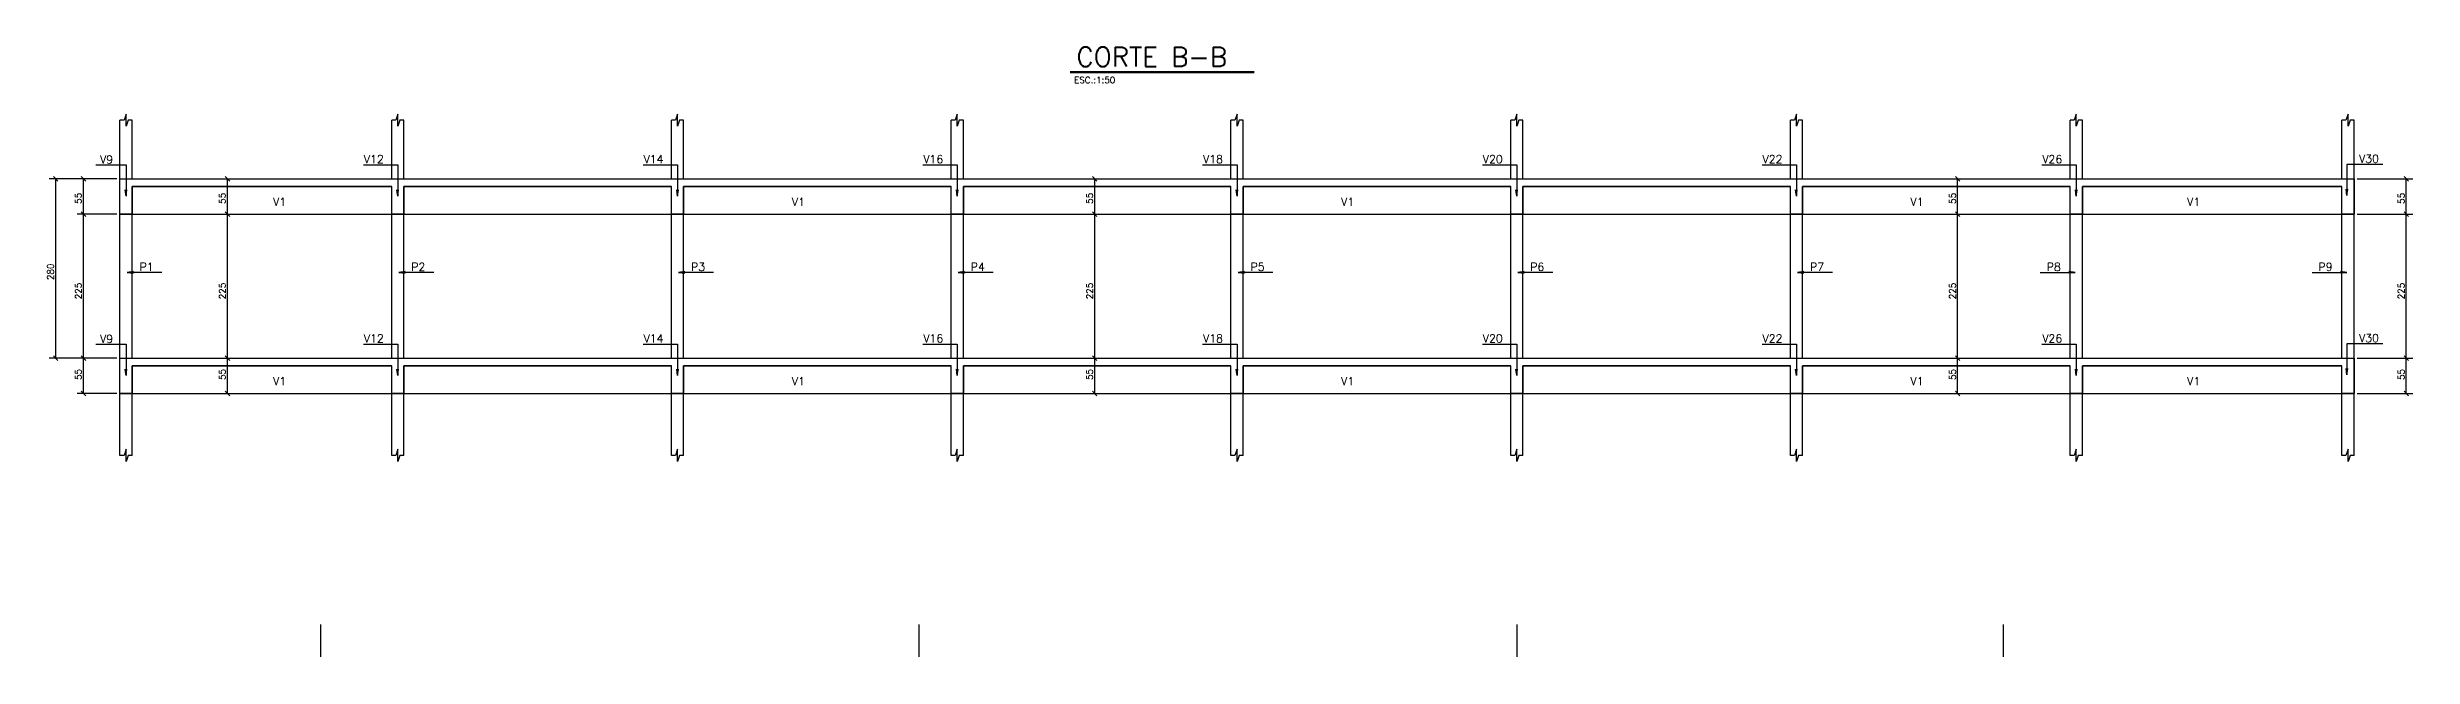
# Model space of a CAD drawing. Extents: x 1556 to 7189, y 1013 to 3983.
# Drawn here: x 1556 to 5251, y 1013 to 1965 of the extents above; entities that cross this region are included whole.
import ezdxf

# ---------------------------------------------------------------- set-up
doc = ezdxf.new("R2010")
doc.units = 0
doc.header["$MEASUREMENT"] = 0
for name, color, linetype in [('2', 2, 'CONTINUOUS'), ('3', 3, 'CONTINUOUS'), ('6', 6, 'CONTINUOUS'), ('8', 8, 'CONTINUOUS'), ('9', 9, 'CONTINUOUS')]:
    doc.layers.add(name, color=color, linetype=linetype)
doc.styles.get("Standard").update_dxf_attribs({"font": 'ROMANS.SHX'})

msp = doc.modelspace()

# ---------------------------------------------------------------- linework, layer by layer
at = {"layer": '2', "linetype": 'Continuous'}
for p, q in [((1565.265019, 1762.660024), (1572.336087, 1755.588956)), ((1615.869585, 1755.588956), (1608.798517, 1762.660024)), ((1840.84708, 1755.588956), (1833.776012, 1762.660024)), ((3195.533594, 1755.588956), (3188.462526, 1762.660024)), ((4543.528621, 1755.588956), (4536.457553, 1762.660024)), ((5244.366655, 1755.588956), (5237.295587, 1762.660024)), ((1615.869585, 1700.588956), (1608.798517, 1707.660024)), ((1615.869585, 1700.588956), (1608.798517, 1707.660024)), ((1840.84708, 1700.588956), (1833.776012, 1707.660024)), ((1840.84708, 1700.588956), (1833.776012, 1707.660024)), ((3195.533594, 1700.588956), (3188.462526, 1707.660024)), ((3195.533594, 1700.588956), (3188.462526, 1707.660024)), ((4543.528621, 1700.588956), (4536.457553, 1707.660024)), ((4543.528621, 1700.588956), (4536.457553, 1707.660024)), ((5244.366655, 1700.588956), (5237.295587, 1707.660024)), ((5244.366655, 1700.588956), (5237.295587, 1707.660024)), ((1565.265019, 1482.660024), (1572.336087, 1475.588956)), ((1615.869585, 1475.588956), (1608.798517, 1482.660024)), ((1615.869585, 1475.588956), (1608.798517, 1482.660024)), ((1840.84708, 1475.588956), (1833.776012, 1482.660024)), ((1840.84708, 1475.588956), (1833.776012, 1482.660024)), ((3195.533594, 1475.588956), (3188.462526, 1482.660024)), ((3195.533594, 1475.588956), (3188.462526, 1482.660024)), ((4543.528621, 1475.588956), (4536.457553, 1482.660024)), ((4543.528621, 1475.588956), (4536.457553, 1482.660024)), ((5244.366655, 1475.588956), (5237.295587, 1482.660024)), ((5244.366655, 1475.588956), (5237.295587, 1482.660024)), ((1615.869585, 1420.588956), (1608.798517, 1427.660024)), ((1840.84708, 1420.588956), (1833.776012, 1427.660024)), ((3195.533594, 1420.588956), (3188.462526, 1427.660024)), ((4543.528621, 1420.588956), (4536.457553, 1427.660024)), ((5244.366655, 1420.588956), (5237.295587, 1427.660024))]:
    msp.add_line(p, q, dxfattribs=at)
at = {"layer": '3', "linetype": 'Continuous'}
for p, q in [((1669.2765, 1759.12449), (1669.2765, 1850.811001)), ((1688.2765, 1759.12449), (1688.2765, 1850.811001)), ((2093.7765, 1759.12449), (2093.7765, 1850.811001)), ((2112.7765, 1759.12449), (2112.7765, 1850.811001)), ((2530.7765, 1759.12449), (2530.7765, 1850.811001)), ((2549.7765, 1759.12449), (2549.7765, 1850.811001)), ((2967.7765, 1759.12449), (2967.7765, 1850.811001)), ((2986.7765, 1759.12449), (2986.7765, 1850.811001)), ((3404.7765, 1759.12449), (3404.7765, 1850.811001)), ((3423.7765, 1759.12449), (3423.7765, 1850.811001)), ((3841.7765, 1759.12449), (3841.7765, 1850.811001)), ((3860.7765, 1759.12449), (3860.7765, 1850.811001)), ((4278.7765, 1759.12449), (4278.7765, 1850.811001)), ((4297.7765, 1759.12449), (4297.7765, 1850.811001)), ((4715.7765, 1759.12449), (4715.7765, 1850.811001)), ((4734.7765, 1759.12449), (4734.7765, 1850.811001)), ((5140.2765, 1759.12449), (5140.2765, 1850.811001)), ((5159.2765, 1759.12449), (5159.2765, 1850.811001)), ((1669.2765, 1479.12449), (1669.2765, 1704.12449)), ((1688.2765, 1704.12449), (2093.7765, 1704.12449)), ((1688.2765, 1479.12449), (1688.2765, 1704.12449)), ((2093.7765, 1479.12449), (2093.7765, 1704.12449)), ((2112.7765, 1704.12449), (2530.7765, 1704.12449)), ((2112.7765, 1479.12449), (2112.7765, 1704.12449)), ((2530.7765, 1479.12449), (2530.7765, 1704.12449)), ((2549.7765, 1704.12449), (2967.7765, 1704.12449)), ((2549.7765, 1479.12449), (2549.7765, 1704.12449)), ((2967.7765, 1479.12449), (2967.7765, 1704.12449)), ((2986.7765, 1704.12449), (3404.7765, 1704.12449)), ((2986.7765, 1479.12449), (2986.7765, 1704.12449)), ((3404.7765, 1479.12449), (3404.7765, 1704.12449)), ((3423.7765, 1704.12449), (3841.7765, 1704.12449)), ((3423.7765, 1479.12449), (3423.7765, 1704.12449)), ((3841.7765, 1479.12449), (3841.7765, 1704.12449)), ((3860.7765, 1704.12449), (4278.7765, 1704.12449)), ((3860.7765, 1479.12449), (3860.7765, 1704.12449)), ((4278.7765, 1479.12449), (4278.7765, 1704.12449)), ((4297.7765, 1704.12449), (4715.7765, 1704.12449)), ((4297.7765, 1479.12449), (4297.7765, 1704.12449)), ((4715.7765, 1479.12449), (4715.7765, 1704.12449)), ((4734.7765, 1704.12449), (5140.2765, 1704.12449)), ((4734.7765, 1479.12449), (4734.7765, 1704.12449)), ((5140.2765, 1479.12449), (5140.2765, 1704.12449)), ((5159.2765, 1479.12449), (5159.2765, 1704.12449)), ((1669.2765, 1327.437979), (1669.2765, 1424.12449)), ((1688.2765, 1424.12449), (2093.7765, 1424.12449)), ((1688.2765, 1327.437979), (1688.2765, 1424.12449)), ((2093.7765, 1327.437979), (2093.7765, 1424.12449)), ((2112.7765, 1424.12449), (2530.7765, 1424.12449)), ((2112.7765, 1327.437979), (2112.7765, 1424.12449)), ((2530.7765, 1327.437979), (2530.7765, 1424.12449)), ((2549.7765, 1424.12449), (2967.7765, 1424.12449)), ((2549.7765, 1327.437979), (2549.7765, 1424.12449)), ((2967.7765, 1327.437979), (2967.7765, 1424.12449)), ((2986.7765, 1424.12449), (3404.7765, 1424.12449)), ((2986.7765, 1327.437979), (2986.7765, 1424.12449)), ((3404.7765, 1327.437979), (3404.7765, 1424.12449)), ((3423.7765, 1424.12449), (3841.7765, 1424.12449)), ((3423.7765, 1327.437979), (3423.7765, 1424.12449)), ((3841.7765, 1327.437979), (3841.7765, 1424.12449)), ((3860.7765, 1424.12449), (4278.7765, 1424.12449)), ((3860.7765, 1327.437979), (3860.7765, 1424.12449)), ((4278.7765, 1327.437979), (4278.7765, 1424.12449)), ((4297.7765, 1424.12449), (4715.7765, 1424.12449)), ((4297.7765, 1327.437979), (4297.7765, 1424.12449)), ((4715.7765, 1327.437979), (4715.7765, 1424.12449)), ((4734.7765, 1424.12449), (5140.2765, 1424.12449)), ((4734.7765, 1327.437979), (4734.7765, 1424.12449)), ((5140.2765, 1327.437979), (5140.2765, 1424.12449)), ((5159.2765, 1327.437979), (5159.2765, 1424.12449)), ((1982.539506, 1063.09205), (1982.539506, 1013.09255)), ((2917.023615, 1063.09205), (2917.023615, 1013.09255)), ((3851.507723, 1063.09205), (3851.507723, 1013.09255)), ((4611.019331, 1063.09205), (4611.019331, 1013.09255))]:
    msp.add_line(p, q, dxfattribs=at)
at = {"layer": '6', "linetype": 'Continuous'}
for p, q in [((3153.874889, 1927.011386), (3441.259828, 1927.011386)), ((3153.874889, 1925.213346), (3441.259828, 1925.213346)), ((1669.2765, 1759.12449), (5159.2765, 1759.12449)), ((1669.2765, 1704.12449), (1669.2765, 1759.12449)), ((1688.2765, 1747.12449), (2093.7765, 1747.12449)), ((1688.2765, 1704.12449), (1688.2765, 1747.12449)), ((2093.7765, 1704.12449), (2093.7765, 1747.12449)), ((2112.7765, 1704.12449), (2112.7765, 1747.12449)), ((2112.7765, 1747.12449), (2530.7765, 1747.12449)), ((2500.7765, 1747.12449), (2530.7765, 1747.12449)), ((2530.7765, 1704.12449), (2530.7765, 1747.12449)), ((2549.7765, 1704.12449), (2549.7765, 1747.12449)), ((2549.7765, 1747.12449), (2967.7765, 1747.12449)), ((2967.7765, 1704.12449), (2967.7765, 1747.12449)), ((2986.7765, 1704.12449), (2986.7765, 1747.12449)), ((2986.7765, 1747.12449), (3404.7765, 1747.12449)), ((3404.7765, 1704.12449), (3404.7765, 1747.12449)), ((3423.7765, 1704.12449), (3423.7765, 1747.12449)), ((3423.7765, 1747.12449), (3841.7765, 1747.12449)), ((3841.7765, 1704.12449), (3841.7765, 1747.12449)), ((3860.7765, 1704.12449), (3860.7765, 1747.12449)), ((3860.7765, 1747.12449), (4278.7765, 1747.12449)), ((4278.7765, 1704.12449), (4278.7765, 1747.12449)), ((4297.7765, 1704.12449), (4297.7765, 1747.12449)), ((4297.7765, 1747.12449), (4715.7765, 1747.12449)), ((4715.7765, 1704.12449), (4715.7765, 1747.12449)), ((4734.7765, 1704.12449), (4734.7765, 1747.12449)), ((4734.7765, 1747.12449), (5140.2765, 1747.12449)), ((5140.2765, 1704.12449), (5140.2765, 1747.12449)), ((5159.2765, 1704.12449), (5159.2765, 1759.12449)), ((1669.2765, 1704.12449), (1688.2765, 1704.12449)), ((2093.7765, 1704.12449), (2112.7765, 1704.12449)), ((2530.7765, 1704.12449), (2549.7765, 1704.12449)), ((2967.7765, 1704.12449), (2986.7765, 1704.12449)), ((3404.7765, 1704.12449), (3423.7765, 1704.12449)), ((3841.7765, 1704.12449), (3860.7765, 1704.12449)), ((4278.7765, 1704.12449), (4297.7765, 1704.12449)), ((4715.7765, 1704.12449), (4734.7765, 1704.12449)), ((5140.2765, 1704.12449), (5159.2765, 1704.12449)), ((1669.2765, 1479.12449), (5159.2765, 1479.12449)), ((1669.2765, 1424.12449), (1669.2765, 1479.12449)), ((5159.2765, 1424.12449), (5159.2765, 1479.12449)), ((1688.2765, 1467.12449), (2093.7765, 1467.12449)), ((1688.2765, 1424.12449), (1688.2765, 1467.12449)), ((2093.7765, 1424.12449), (2093.7765, 1467.12449)), ((2112.7765, 1424.12449), (2112.7765, 1467.12449)), ((2112.7765, 1467.12449), (2530.7765, 1467.12449)), ((2500.7765, 1467.12449), (2530.7765, 1467.12449)), ((2530.7765, 1424.12449), (2530.7765, 1467.12449)), ((2549.7765, 1424.12449), (2549.7765, 1467.12449)), ((2549.7765, 1467.12449), (2967.7765, 1467.12449)), ((2967.7765, 1424.12449), (2967.7765, 1467.12449)), ((2986.7765, 1424.12449), (2986.7765, 1467.12449)), ((2986.7765, 1467.12449), (3404.7765, 1467.12449)), ((3404.7765, 1424.12449), (3404.7765, 1467.12449)), ((3423.7765, 1424.12449), (3423.7765, 1467.12449)), ((3423.7765, 1467.12449), (3841.7765, 1467.12449)), ((3841.7765, 1424.12449), (3841.7765, 1467.12449)), ((3860.7765, 1424.12449), (3860.7765, 1467.12449)), ((3860.7765, 1467.12449), (4278.7765, 1467.12449)), ((4278.7765, 1424.12449), (4278.7765, 1467.12449)), ((4297.7765, 1424.12449), (4297.7765, 1467.12449)), ((4297.7765, 1467.12449), (4715.7765, 1467.12449)), ((4715.7765, 1424.12449), (4715.7765, 1467.12449)), ((4734.7765, 1424.12449), (4734.7765, 1467.12449)), ((4734.7765, 1467.12449), (5140.2765, 1467.12449)), ((5140.2765, 1424.12449), (5140.2765, 1467.12449)), ((1669.2765, 1424.12449), (1688.2765, 1424.12449)), ((2093.7765, 1424.12449), (2112.7765, 1424.12449)), ((2530.7765, 1424.12449), (2549.7765, 1424.12449)), ((2967.7765, 1424.12449), (2986.7765, 1424.12449)), ((3404.7765, 1424.12449), (3423.7765, 1424.12449)), ((3841.7765, 1424.12449), (3860.7765, 1424.12449)), ((4278.7765, 1424.12449), (4297.7765, 1424.12449)), ((4715.7765, 1424.12449), (4734.7765, 1424.12449)), ((5140.2765, 1424.12449), (5159.2765, 1424.12449))]:
    msp.add_line(p, q, dxfattribs=at)
at = {"layer": '8', "linetype": 'Continuous'}
for points in [[(1669.2765, 1704.12449), (1669.2765, 1759.12449), (5159.2765, 1759.12449), (5159.2765, 1704.12449), (5140.2765, 1704.12449), (5140.2765, 1747.12449), (4734.7765, 1747.12449), (4734.7765, 1704.12449), (4715.7765, 1704.12449), (4715.7765, 1747.12449), (4297.7765, 1747.12449), (4297.7765, 1704.12449), (4278.7765, 1704.12449), (4278.7765, 1747.12449), (3860.7765, 1747.12449), (3860.7765, 1704.12449), (3841.7765, 1704.12449), (3841.7765, 1747.12449), (3423.7765, 1747.12449), (3423.7765, 1704.12449), (3404.7765, 1704.12449), (3404.7765, 1747.12449), (2986.7765, 1747.12449), (2986.7765, 1704.12449), (2967.7765, 1704.12449), (2967.7765, 1747.12449), (2549.7765, 1747.12449), (2549.7765, 1704.12449), (2530.7765, 1704.12449), (2530.7765, 1747.12449), (2112.7765, 1747.12449), (2112.7765, 1704.12449), (2093.7765, 1704.12449), (2093.7765, 1747.12449), (1688.2765, 1747.12449), (1688.2765, 1704.12449), (1669.2765, 1704.12449)], [(1669.2765, 1424.12449), (1669.2765, 1479.12449), (5159.2765, 1479.12449), (5159.2765, 1424.12449), (5140.2765, 1424.12449), (5140.2765, 1467.12449), (4734.7765, 1467.12449), (4734.7765, 1424.12449), (4715.7765, 1424.12449), (4715.7765, 1467.12449), (4297.7765, 1467.12449), (4297.7765, 1424.12449), (4278.7765, 1424.12449), (4278.7765, 1467.12449), (3860.7765, 1467.12449), (3860.7765, 1424.12449), (3841.7765, 1424.12449), (3841.7765, 1467.12449), (3423.7765, 1467.12449), (3423.7765, 1424.12449), (3404.7765, 1424.12449), (3404.7765, 1467.12449), (2986.7765, 1467.12449), (2986.7765, 1424.12449), (2967.7765, 1424.12449), (2967.7765, 1467.12449), (2549.7765, 1467.12449), (2549.7765, 1424.12449), (2530.7765, 1424.12449), (2530.7765, 1467.12449), (2112.7765, 1467.12449), (2112.7765, 1424.12449), (2093.7765, 1424.12449), (2093.7765, 1467.12449), (1688.2765, 1467.12449), (1688.2765, 1424.12449), (1669.2765, 1424.12449)]]:
    msp.add_lwpolyline(points, dxfattribs=at)
at = {"layer": '9', "linetype": 'Continuous'}
for p, q in [((1659.2765, 1759.12449), (1558.800553, 1759.12449)), ((1568.800553, 1759.12449), (1568.800553, 1479.12449)), ((1664.2765, 1759.12449), (1602.334051, 1759.12449)), ((1612.334051, 1704.12449), (1612.334051, 1759.12449)), ((1837.311546, 1704.12449), (1837.311546, 1759.12449)), ((3191.99806, 1704.12449), (3191.99806, 1759.12449)), ((4539.993087, 1704.12449), (4539.993087, 1759.12449)), ((5164.2765, 1759.12449), (5250.831121, 1759.12449)), ((5240.831121, 1704.12449), (5240.831121, 1759.12449)), ((1664.2765, 1704.12449), (1602.334051, 1704.12449)), ((1612.334051, 1479.12449), (1612.334051, 1704.12449)), ((1837.311546, 1479.12449), (1837.311546, 1704.12449)), ((3191.99806, 1479.12449), (3191.99806, 1704.12449)), ((4539.993087, 1479.12449), (4539.993087, 1704.12449)), ((5164.2765, 1704.12449), (5250.831121, 1704.12449)), ((5240.831121, 1479.12449), (5240.831121, 1704.12449)), ((1659.2765, 1479.12449), (1558.800553, 1479.12449)), ((1664.2765, 1479.12449), (1602.334051, 1479.12449)), ((1612.334051, 1424.12449), (1612.334051, 1479.12449)), ((1837.311546, 1424.12449), (1837.311546, 1479.12449)), ((3191.99806, 1424.12449), (3191.99806, 1479.12449)), ((4539.993087, 1424.12449), (4539.993087, 1479.12449)), ((5164.2765, 1479.12449), (5250.831121, 1479.12449)), ((5240.831121, 1424.12449), (5240.831121, 1479.12449)), ((1664.2765, 1424.12449), (1602.334051, 1424.12449)), ((5164.2765, 1424.12449), (5250.831121, 1424.12449))]:
    msp.add_line(p, q, dxfattribs=at)
for points in [[(1688.2765, 1850.811001), (1681.943155, 1850.811001), (1678.7765, 1841.311001), (1678.7765, 1860.311), (1675.609827, 1850.811001), (1669.2765, 1850.811001)], [(2112.7765, 1850.811001), (2106.443155, 1850.811001), (2103.2765, 1841.311001), (2103.2765, 1860.311), (2100.109827, 1850.811001), (2093.7765, 1850.811001)], [(2549.7765, 1850.811001), (2543.443155, 1850.811001), (2540.2765, 1841.311001), (2540.2765, 1860.311), (2537.109827, 1850.811001), (2530.7765, 1850.811001)], [(2986.7765, 1850.811001), (2980.443155, 1850.811001), (2977.2765, 1841.311001), (2977.2765, 1860.311), (2974.109827, 1850.811001), (2967.7765, 1850.811001)], [(3423.7765, 1850.811001), (3417.443155, 1850.811001), (3414.2765, 1841.311001), (3414.2765, 1860.311), (3411.109827, 1850.811001), (3404.7765, 1850.811001)], [(3860.7765, 1850.811001), (3854.443155, 1850.811001), (3851.2765, 1841.311001), (3851.2765, 1860.311), (3848.109827, 1850.811001), (3841.7765, 1850.811001)], [(4297.7765, 1850.811001), (4291.443155, 1850.811001), (4288.2765, 1841.311001), (4288.2765, 1860.311), (4285.109827, 1850.811001), (4278.7765, 1850.811001)], [(4734.7765, 1850.811001), (4728.443155, 1850.811001), (4725.2765, 1841.311001), (4725.2765, 1860.311), (4722.109827, 1850.811001), (4715.7765, 1850.811001)], [(5159.2765, 1850.811001), (5152.943155, 1850.811001), (5149.7765, 1841.311001), (5149.7765, 1860.311), (5146.609827, 1850.811001), (5140.2765, 1850.811001)], [(1631.610478, 1781.007078), (1678.753519, 1781.007078), (1678.753519, 1732.331182), (1677.448257, 1742.24563), (1678.753519, 1732.331182), (1680.058781, 1742.24563)], [(2049.513104, 1781.007078), (2103.253519, 1781.007078), (2103.253519, 1732.331182), (2101.948257, 1742.24563), (2103.253519, 1732.331182), (2104.558781, 1742.24563)], [(2486.513104, 1781.007078), (2540.253519, 1781.007078), (2540.253519, 1732.331182), (2538.948257, 1742.24563), (2540.253519, 1732.331182), (2541.558781, 1742.24563)], [(2923.513104, 1781.007078), (2977.253519, 1781.007078), (2977.253519, 1732.331182), (2975.948257, 1742.24563), (2977.253519, 1732.331182), (2978.558781, 1742.24563)], [(3360.513104, 1781.007078), (3414.253519, 1781.007078), (3414.253519, 1732.331182), (3412.948257, 1742.24563), (3414.253519, 1732.331182), (3415.558781, 1742.24563)], [(3797.513104, 1781.007078), (3851.253519, 1781.007078), (3851.253519, 1732.331182), (3849.948257, 1742.24563), (3851.253519, 1732.331182), (3852.558781, 1742.24563)], [(4234.513104, 1781.007078), (4288.253519, 1781.007078), (4288.253519, 1732.331182), (4286.948257, 1742.24563), (4288.253519, 1732.331182), (4289.558781, 1742.24563)], [(4671.513104, 1781.007078), (4725.253519, 1781.007078), (4725.253519, 1732.331182), (4723.948257, 1742.24563), (4725.253519, 1732.331182), (4726.558781, 1742.24563)], [(5204.173907, 1781.624334), (5148.056632, 1781.624334), (5148.056632, 1732.948438), (5146.75137, 1742.862886), (5148.056632, 1732.948438), (5149.361894, 1742.862886)], [(1734.942767, 1612.977448), (1680.344267, 1612.977448), (1690.258716, 1614.28271), (1680.344267, 1612.977448), (1690.258716, 1611.672186)], [(2159.442767, 1612.977448), (2104.844267, 1612.977448), (2114.758716, 1614.28271), (2104.844267, 1612.977448), (2114.758716, 1611.672186)], [(2596.442767, 1612.977448), (2541.844267, 1612.977448), (2551.758716, 1614.28271), (2541.844267, 1612.977448), (2551.758716, 1611.672186)], [(3033.442767, 1612.977448), (2978.844267, 1612.977448), (2988.758716, 1614.28271), (2978.844267, 1612.977448), (2988.758716, 1611.672186)], [(3470.442767, 1612.977448), (3415.844267, 1612.977448), (3425.758716, 1614.28271), (3415.844267, 1612.977448), (3425.758716, 1611.672186)], [(3907.442767, 1612.977448), (3852.844267, 1612.977448), (3862.758716, 1614.28271), (3852.844267, 1612.977448), (3862.758716, 1611.672186)], [(4344.442767, 1612.977448), (4289.844267, 1612.977448), (4299.758716, 1614.28271), (4289.844267, 1612.977448), (4299.758716, 1611.672186)], [(4669.110233, 1612.977448), (4723.708733, 1612.977448), (4713.794284, 1614.28271), (4723.708733, 1612.977448), (4713.794284, 1611.672186)], [(5093.610233, 1612.977448), (5148.208733, 1612.977448), (5138.294284, 1614.28271), (5148.208733, 1612.977448), (5138.294284, 1611.672186)], [(1631.610478, 1501.007078), (1678.753519, 1501.007078), (1678.753519, 1452.331182), (1677.448257, 1462.24563), (1678.753519, 1452.331182), (1680.058781, 1462.24563)], [(2049.513104, 1501.007078), (2103.253519, 1501.007078), (2103.253519, 1452.331182), (2101.948257, 1462.24563), (2103.253519, 1452.331182), (2104.558781, 1462.24563)], [(2486.513104, 1501.007078), (2540.253519, 1501.007078), (2540.253519, 1452.331182), (2538.948257, 1462.24563), (2540.253519, 1452.331182), (2541.558781, 1462.24563)], [(2923.513104, 1501.007078), (2977.253519, 1501.007078), (2977.253519, 1452.331182), (2975.948257, 1462.24563), (2977.253519, 1452.331182), (2978.558781, 1462.24563)], [(3360.513104, 1501.007078), (3414.253519, 1501.007078), (3414.253519, 1452.331182), (3412.948257, 1462.24563), (3414.253519, 1452.331182), (3415.558781, 1462.24563)], [(3797.513104, 1501.007078), (3851.253519, 1501.007078), (3851.253519, 1452.331182), (3849.948257, 1462.24563), (3851.253519, 1452.331182), (3852.558781, 1462.24563)], [(4234.513104, 1501.007078), (4288.253519, 1501.007078), (4288.253519, 1452.331182), (4286.948257, 1462.24563), (4288.253519, 1452.331182), (4289.558781, 1462.24563)], [(4671.513104, 1501.007078), (4725.253519, 1501.007078), (4725.253519, 1452.331182), (4723.948257, 1462.24563), (4725.253519, 1452.331182), (4726.558781, 1462.24563)], [(5204.173907, 1501.624334), (5148.056632, 1501.624334), (5148.056632, 1452.948438), (5146.75137, 1462.862886), (5148.056632, 1452.948438), (5149.361894, 1462.862886)], [(1688.2765, 1327.437979), (1681.943155, 1327.437979), (1678.7765, 1317.937979), (1678.7765, 1336.937978), (1675.609827, 1327.437979), (1669.2765, 1327.437979)], [(2112.7765, 1327.437979), (2106.443155, 1327.437979), (2103.2765, 1317.937979), (2103.2765, 1336.937978), (2100.109827, 1327.437979), (2093.7765, 1327.437979)], [(2549.7765, 1327.437979), (2543.443155, 1327.437979), (2540.2765, 1317.937979), (2540.2765, 1336.937978), (2537.109827, 1327.437979), (2530.7765, 1327.437979)], [(2986.7765, 1327.437979), (2980.443155, 1327.437979), (2977.2765, 1317.937979), (2977.2765, 1336.937978), (2974.109827, 1327.437979), (2967.7765, 1327.437979)], [(3423.7765, 1327.437979), (3417.443155, 1327.437979), (3414.2765, 1317.937979), (3414.2765, 1336.937978), (3411.109827, 1327.437979), (3404.7765, 1327.437979)], [(3860.7765, 1327.437979), (3854.443155, 1327.437979), (3851.2765, 1317.937979), (3851.2765, 1336.937978), (3848.109827, 1327.437979), (3841.7765, 1327.437979)], [(4297.7765, 1327.437979), (4291.443155, 1327.437979), (4288.2765, 1317.937979), (4288.2765, 1336.937978), (4285.109827, 1327.437979), (4278.7765, 1327.437979)], [(4734.7765, 1327.437979), (4728.443155, 1327.437979), (4725.2765, 1317.937979), (4725.2765, 1336.937978), (4722.109827, 1327.437979), (4715.7765, 1327.437979)], [(5159.2765, 1327.437979), (5152.943155, 1327.437979), (5149.7765, 1317.937979), (5149.7765, 1336.937978), (5146.609827, 1327.437979), (5140.2765, 1327.437979)]]:
    msp.add_lwpolyline(points, dxfattribs=at)

# ---------------------------------------------------------------- texts
at = {"layer": '2', "linetype": 'Continuous'}
msp.add_text('ESC.:1:50', height=10, dxfattribs=at).set_placement((3159.813527, 1908.430127))
for s, p in [('55', (1609.334051, 1720.12449)), ('55', (1834.311546, 1720.12449)), ('55', (3188.99806, 1720.12449)), ('55', (4536.993087, 1720.12449)), ('55', (5237.831121, 1720.12449)), ('280', (1565.800553, 1601.12449)), ('225', (1609.334051, 1571.12449)), ('225', (1834.311546, 1571.12449)), ('225', (3188.99806, 1571.12449)), ('225', (4536.993087, 1571.12449)), ('225', (5237.831121, 1571.12449)), ('55', (1609.334051, 1445.12449)), ('55', (1834.311546, 1445.12449)), ('55', (3188.99806, 1445.12449)), ('55', (4536.993087, 1445.12449)), ('55', (5237.831121, 1445.12449))]:
    msp.add_text(s, height=10, rotation=90, dxfattribs=at).set_placement(p)
at = {"layer": '3', "linetype": 'Continuous'}
for s, p in [('V9', (1638.148281, 1783.049449)), ('V12', (2050.272945, 1783.682922)), ('V14', (2487.272945, 1783.682922)), ('V16', (2924.272945, 1783.682922)), ('V18', (3361.272945, 1783.682922)), ('V20', (3798.272945, 1783.682922)), ('V22', (4235.272945, 1783.682922)), ('V26', (4672.272945, 1783.682922)), ('V30', (5166.986377, 1784.300178)), ('V1', (1908.453292, 1716.932987)), ('V1', (2718.862461, 1716.932987)), ('V1', (3576.968798, 1716.932987)), ('V1', (4466.279002, 1716.932987)), ('V1', (4898.452557, 1716.932987)), ('P1', (1699.887606, 1615.51684)), ('P2', (2124.387606, 1615.51684)), ('P3', (2561.387606, 1615.51684)), ('P4', (2998.387606, 1615.51684)), ('P5', (3435.387606, 1615.51684)), ('P6', (3872.387606, 1615.51684)), ('P7', (4309.387606, 1615.51684)), ('P8', (4679.165394, 1615.51684)), ('P9', (5103.665394, 1615.51684)), ('V9', (1638.148281, 1503.049449)), ('V12', (2050.272945, 1503.682922)), ('V14', (2487.272945, 1503.682922)), ('V16', (2924.272945, 1503.682922)), ('V18', (3361.272945, 1503.682922)), ('V20', (3798.272945, 1503.682922)), ('V22', (4235.272945, 1503.682922)), ('V26', (4672.272945, 1503.682922)), ('V30', (5166.986377, 1504.300178)), ('V1', (1908.453292, 1436.932987)), ('V1', (2718.862461, 1436.932987)), ('V1', (3576.968798, 1436.932987)), ('V1', (4466.279002, 1436.932987)), ('V1', (4898.452557, 1436.932987))]:
    msp.add_text(s, height=12.5, dxfattribs=at).set_placement(p)
at = {"layer": '6', "linetype": 'Continuous'}
msp.add_text('CORTE B-B', height=30, dxfattribs=at).set_placement((3163.389436, 1934.535475))

doc.saveas('drawing.dxf')
